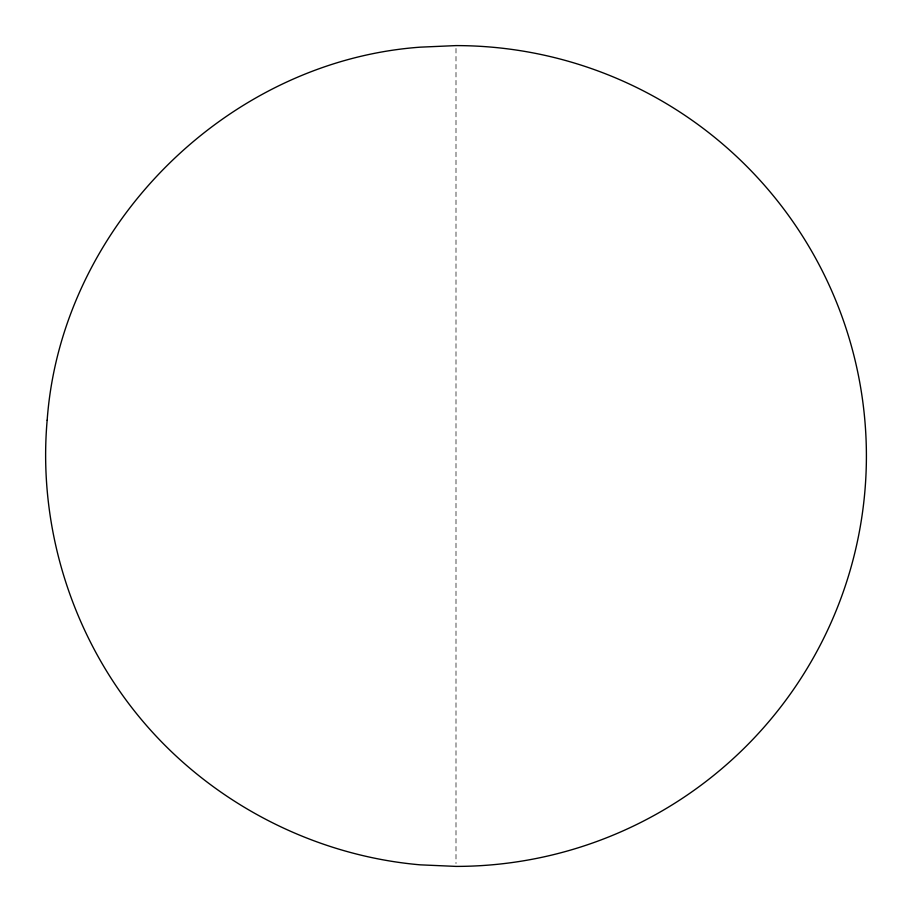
<?xml version="1.0" encoding="UTF-8"?>
<svg xmlns="http://www.w3.org/2000/svg" width="912" height="912" viewBox="0 0 912 912"><rect width="100%" height="100%" fill="white"/><g stroke="black" fill="none" stroke-linecap="round" stroke-linejoin="round"><path stroke-width="0.68" stroke-dasharray="4.56 3.42" d="M456 48.45L456 863.55"/><path stroke-width="1.37" d="M47.162 420.227C37.711 527.455 72.379 637.385 141.611 719.796C210.752 802.298 312.998 855.524 420.227 864.838L456 866.4A410.4 410.4 0 0 0 866.4 456A410.4 410.4 0 0 0 456 45.6L420.227 47.162C226.609 61.15 61.15 226.609 47.162 420.227"/></g></svg>
